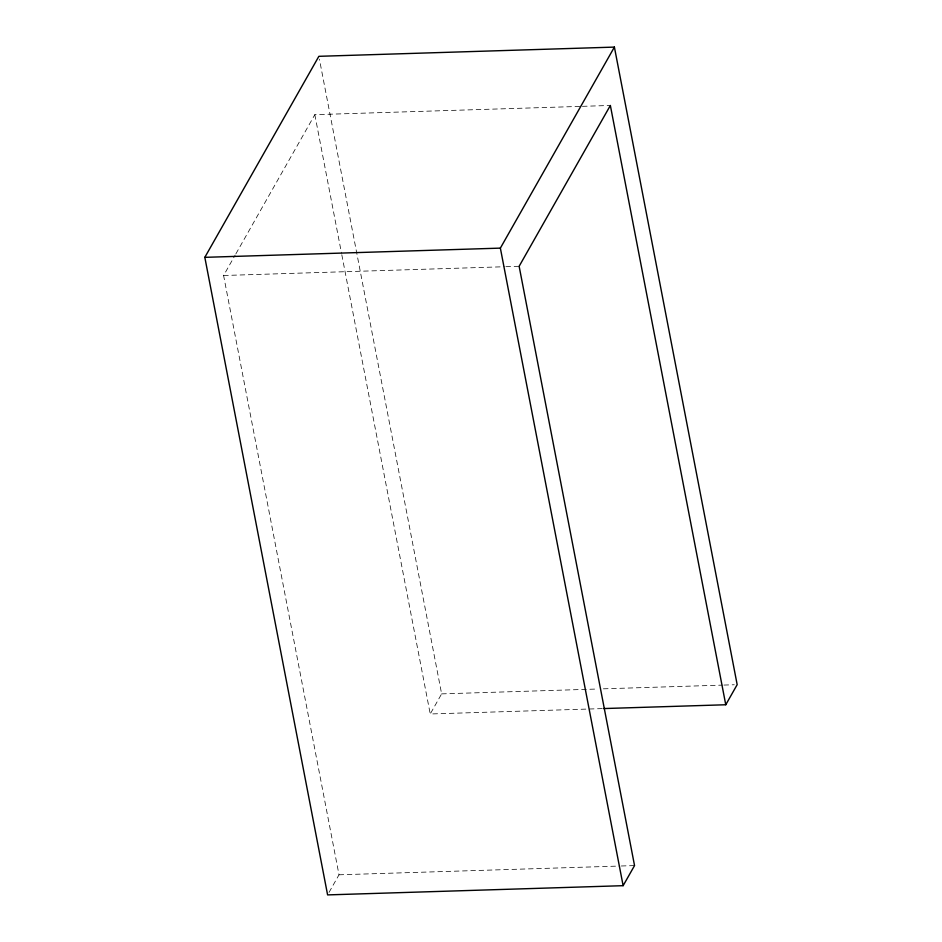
<?xml version="1.0" encoding="UTF-8"?>
<svg xmlns="http://www.w3.org/2000/svg" width="942" height="942" viewBox="0 0 942 942"><rect width="100%" height="100%" fill="white"/><g stroke="black" fill="none" stroke-linecap="round" stroke-linejoin="round"><path stroke-width="0.71" stroke-dasharray="4.71 3.53" d="M329.029 892.392L339.002 874.8L223.595 275.5L235.182 255.07M235.912 253.798L314.828 114.677L580.955 106.375M602.256 708.608L430.235 713.977L441.633 693.877L319.42 59.205M582.427 106.328L610.357 105.457M223.595 275.5L504.429 266.739M505.901 266.692L519.136 266.28M441.633 693.877L597.487 689.014M603.375 688.826L722.467 685.117M723.939 685.069L734.23 684.752M339.002 874.8L619.836 866.039M621.308 865.992L634.543 865.58M314.828 114.677L341.522 253.304M341.805 254.752L430.235 713.977"/><path stroke-width="1.41" d="M725.764 704.757L610.357 105.457L519.136 266.28L634.543 865.58L623.133 885.68L327.604 894.9L204.826 257.343L318.867 56.32L614.396 47.1L737.174 684.657L725.764 704.757L603.728 708.561M623.133 885.68L500.367 248.123L614.396 47.1M204.826 257.343L500.367 248.123"/></g></svg>
